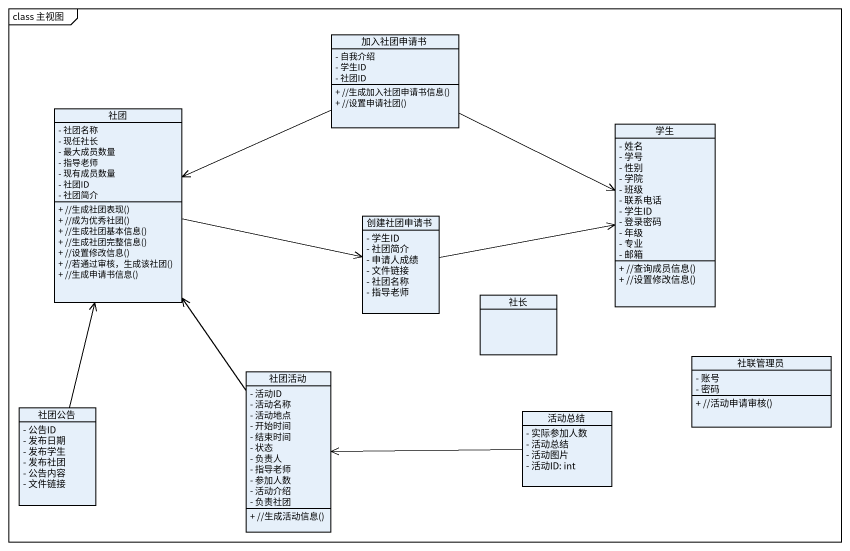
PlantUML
@startuml
mainframe class 主视图
hide circle
hide empty members
skinparam classAttributeIconSize 0
class 加入社团申请书 {
  - 自我介绍
  - 学生ID
  - 社团ID
  + //生成加入社团申请书信息()
  + //设置申请社团()
}
class 社团 {
  - 社团名称
  - 现任社长
  - 最大成员数量
  - 指导老师
  - 现有成员数量
  - 社团ID
  - 社团简介
  + //生成社团表现()
  + //成为优秀社团()
  + //生成社团基本信息()
  + //生成社团完整信息()
  + //设置修改信息()
  + //若通过审核，生成该社团()
  + //生成申请书信息()
}
class 学生 {
  - 姓名
  - 学号
  - 性别
  - 学院
  - 班级
  - 联系电话
  - 学生ID
  - 登录密码
  - 年级
  - 专业
  - 邮箱
  + //查询成员信息()
  + //设置修改信息()
}
class 创建社团申请书 {
  - 学生ID
  - 社团简介
  - 申请人成绩
  - 文件链接
  - 社团名称
  - 指导老师
}
class 社长
class 社团活动 {
  - 活动ID
  - 活动名称
  - 活动地点
  - 开始时间
  - 结束时间
  - 状态
  - 负责人
  - 指导老师
  - 参加人数
  - 活动介绍
  - 负责社团
  + //生成活动信息()
}
class 社联管理员 {
  - 账号
  - 密码
  + //活动申请审核()
}
class 社团公告 {
  - 公告ID
  - 发布日期
  - 发布学生
  - 发布社团
  - 公告内容
  - 文件链接
}
class 活动总结 {
  - 实际参加人数
  - 活动总结
  - 活动图片
  - 活动ID: int
}
加入社团申请书 -left-> 社团
加入社团申请书 -right-> 学生
社团 -right-> 创建社团申请书
创建社团申请书 -right-> 学生
社团活动 -up-> 社团
社团公告 -up-> 社团
活动总结 -left-> 社团活动
@enduml
